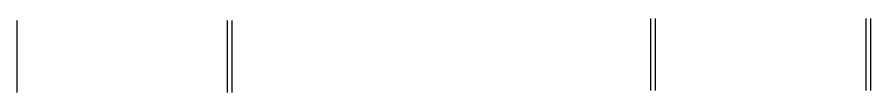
# Model space of a CAD drawing. Header units: millimetres. Extents: x 11 to 1331, y -149 to 22.
# Drawn here: x 335.6 to 389.9, y -118.8 to -114.1 of the extents above; entities that cross this region are included whole.
import ezdxf

# ---------------------------------------------------------------- set-up
doc = ezdxf.new("R2010")
doc.units = ezdxf.units.MM
doc.header["$LTSCALE"] = 0.1
doc.header["$MEASUREMENT"] = 0
doc.layers.add('00_EST_COL_FE', color=7, linetype='Continuous')

msp = doc.modelspace()

# ---------------------------------------------------------------- linework, layer by layer
at = {"layer": '00_EST_COL_FE'}
for p, q in [((375.912, -118.68), (375.912, -114.08)), ((376.212, -118.68), (376.212, -114.08)), ((389.612, -118.68), (389.612, -114.08)), ((389.912, -118.68), (389.912, -114.08)), ((335.57, -118.81), (335.57, -114.21)), ((348.97, -118.81), (348.97, -114.21)), ((349.27, -118.81), (349.27, -114.21))]:
    msp.add_line(p, q, dxfattribs=at)

doc.saveas('drawing.dxf')
